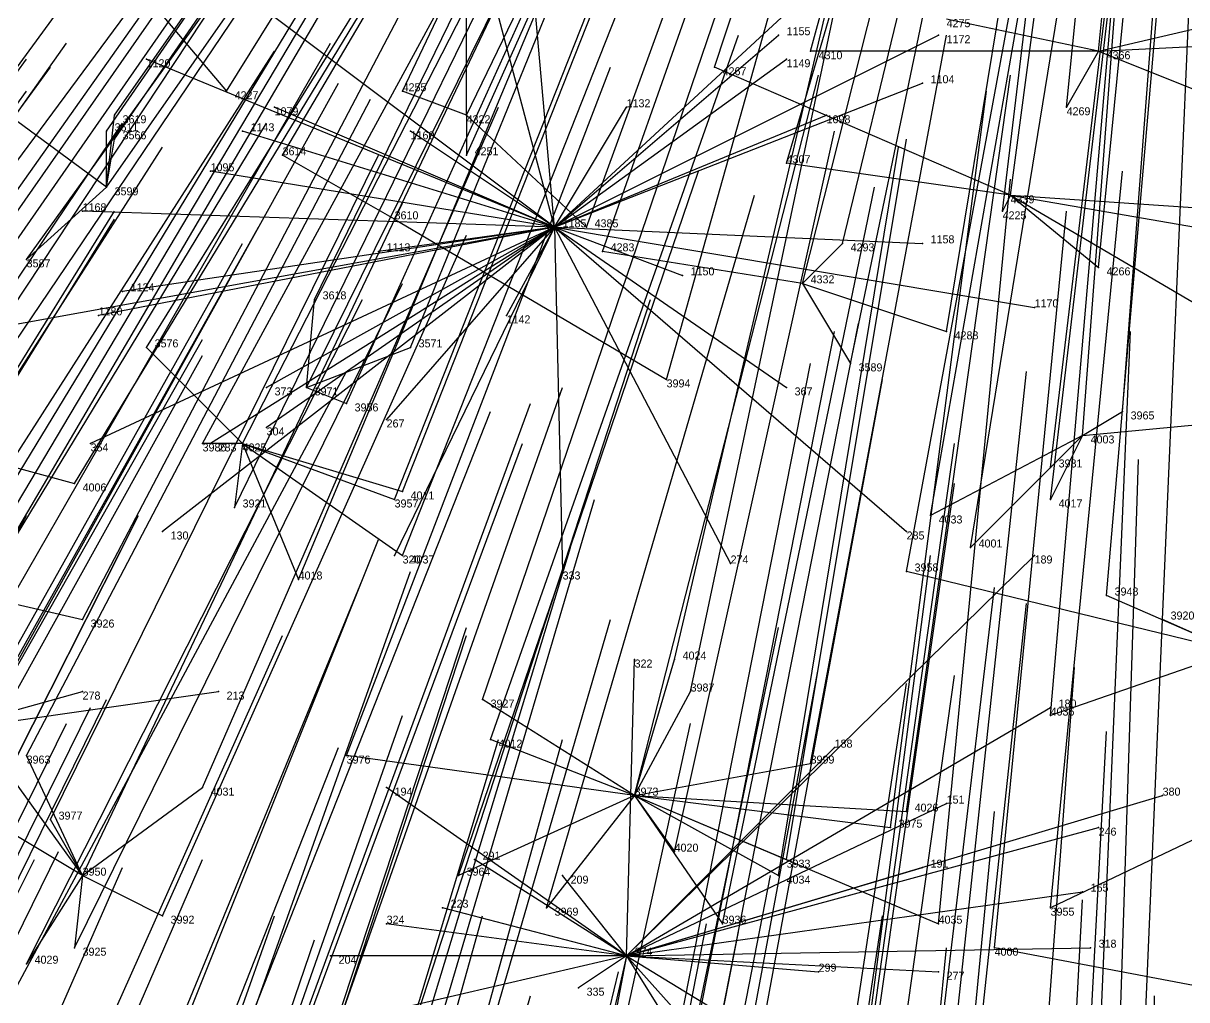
# Model space of a CAD drawing. Extents: x -0.5 to 0.59, y -0.5 to 0.58.
# Drawn here: x -0.1534 to -0.008, y -0.3255 to -0.2035 of the extents above; entities that cross this region are included whole.
import ezdxf

# ---------------------------------------------------------------- set-up
doc = ezdxf.new("R2010")
doc.units = 0
for name, color, linetype in [('Facilities', 3, 'CONTINUOUS'), ('Facilities_lines', 3, 'CONTINUOUS'), ('Normals', 1, 'CONTINUOUS'), ('Source_points', 5, 'CONTINUOUS'), ('Text', 3, 'CONTINUOUS')]:
    doc.layers.add(name, color=color, linetype=linetype)

msp = doc.modelspace()

# ---------------------------------------------------------------- linework, layer by layer
at = {"layer": 'Facilities', "color": 3}
for p in [(-0.019, -0.207, -0.521), (-0.098, -0.215, -0.592), (-0.143, -0.224, -0.665), (-0.03, -0.225, -0.568), (-0.107, -0.228, -0.629), (-0.087, -0.229, -1.25), (-0.056, -0.236, -0.605), (-0.118, -0.249, -0.689), (-0.021, -0.255, -0.64), (-0.126, -0.256, -0.715), (-0.077, -0.3, -0.774), (-0.146, -0.31, -0.856), (-0.078, -0.32, -1.25)]:
    msp.add_point(p, dxfattribs=at)
at = {"layer": 'Facilities_lines', "color": 3}
for p, q in [((-0.087, -0.229, -1.25), (-0.1, -0.18, -1.25)), ((-0.087, -0.229, -1.25), (-0.034, -0.18, -1.25)), ((-0.087, -0.229, -1.25), (-0.139, -0.19, -1.25)), ((-0.087, -0.229, -1.25), (-0.09, -0.195, -1.25)), ((-0.139, -0.199, -0.607), (-0.128, -0.212, -0.62)), ((-0.098, -0.215, -0.592), (-0.098, -0.201, -0.559)), ((-0.098, -0.215, -0.592), (-0.098, -0.201, -0.558)), ((-0.019, -0.207, -0.521), (-0.038, -0.203, -0.518)), ((-0.019, -0.207, -0.521), (-0.002, -0.203, -0.507)), ((-0.087, -0.229, -1.25), (-0.059, -0.205, -1.25)), ((-0.087, -0.229, -1.25), (-0.039, -0.205, -1.25)), ((-0.019, -0.207, -0.521), (0.001, -0.206, -0.515)), ((-0.019, -0.207, -0.521), (-0.055, -0.207, -0.537)), ((-0.019, -0.207, -0.521), (-0.023, -0.214, -0.539)), ((-0.019, -0.207, -0.521), (0.006, -0.217, -0.542)), ((-0.087, -0.229, -1.25), (-0.138, -0.208, -1.25)), ((-0.087, -0.229, -1.25), (-0.058, -0.208, -1.25)), ((-0.03, -0.225, -0.568), (-0.067, -0.209, -0.549)), ((-0.143, -0.224, -0.665), (-0.162, -0.21, -0.663)), ((-0.098, -0.215, -0.592), (-0.106, -0.212, -0.592)), ((-0.087, -0.229, -1.25), (-0.041, -0.211, -1.25)), ((-0.143, -0.224, -0.665), (-0.142, -0.215, -0.644)), ((-0.087, -0.229, -1.25), (-0.122, -0.214, -1.25)), ((-0.098, -0.215, -0.592), (-0.098, -0.22, -0.602)), ((-0.098, -0.215, -0.592), (-0.083, -0.229, -0.608)), ((-0.087, -0.229, -1.25), (-0.078, -0.214, -1.25)), ((-0.087, -0.229, -1.25), (-0.053, -0.215, -1.25)), ((-0.143, -0.224, -0.665), (-0.143, -0.217, -0.649)), ((-0.143, -0.224, -0.665), (-0.142, -0.218, -0.65)), ((-0.087, -0.229, -1.25), (-0.126, -0.217, -1.25)), ((-0.087, -0.229, -1.25), (-0.105, -0.217, -1.25)), ((-0.107, -0.228, -0.629), (-0.121, -0.22, -0.627)), ((-0.03, -0.225, -0.568), (-0.058, -0.221, -0.571)), ((-0.087, -0.229, -1.25), (-0.13, -0.222, -1.25)), ((-0.143, -0.224, -0.665), (-0.153, -0.233, -0.698)), ((-0.03, -0.225, -0.568), (-0.031, -0.227, -0.573)), ((-0.03, -0.225, -0.568), (-0.001, -0.242, -0.605)), ((-0.03, -0.225, -0.568), (0, -0.227, -0.567)), ((-0.03, -0.225, -0.568), (-0.019, -0.234, -0.588)), ((-0.03, -0.225, -0.568), (-0.001, -0.23, -0.575)), ((-0.087, -0.229, -1.25), (-0.146, -0.227, -1.25)), ((-0.107, -0.228, -0.629), (-0.073, -0.248, -0.647)), ((-0.087, -0.229, -1.25), (-0.159, -0.242, -1.25)), ((-0.087, -0.229, -1.25), (-0.145, -0.256, -1.25)), ((-0.087, -0.229, -1.25), (-0.144, -0.24, -1.25)), ((-0.087, -0.229, -1.25), (-0.141, -0.237, -1.25)), ((-0.087, -0.229, -1.25), (-0.136, -0.267, -1.25)), ((-0.087, -0.229, -1.25), (-0.13, -0.256, -1.25)), ((-0.087, -0.229, -1.25), (-0.123, -0.254, -1.25)), ((-0.087, -0.229, -1.25), (-0.123, -0.249, -1.25)), ((-0.087, -0.229, -1.25), (-0.109, -0.232, -1.25)), ((-0.087, -0.229, -1.25), (-0.108, -0.253, -1.25)), ((-0.087, -0.229, -1.25), (-0.107, -0.27, -1.25)), ((-0.087, -0.229, -1.25), (-0.093, -0.24, -1.25)), ((-0.087, -0.229, -1.25), (-0.065, -0.271, -1.25)), ((-0.087, -0.229, -1.25), (-0.043, -0.267, -1.25)), ((-0.087, -0.229, -1.25), (-0.086, -0.272, -1.25)), ((-0.087, -0.229, -1.25), (-0.058, -0.249, -1.25)), ((-0.087, -0.229, -1.25), (-0.071, -0.235, -1.25)), ((-0.087, -0.229, -1.25), (-0.041, -0.231, -1.25)), ((-0.087, -0.229, -1.25), (-0.027, -0.239, -1.25)), ((-0.056, -0.236, -0.605), (-0.051, -0.231, -0.591)), ((-0.056, -0.236, -0.605), (-0.081, -0.232, -0.614)), ((-0.056, -0.236, -0.605), (-0.05, -0.246, -0.628)), ((-0.056, -0.236, -0.605), (-0.038, -0.242, -0.614)), ((-0.118, -0.249, -0.689), (-0.117, -0.238, -0.662)), ((-0.126, -0.256, -0.715), (-0.138, -0.244, -0.7)), ((-0.118, -0.249, -0.689), (-0.105, -0.244, -0.663)), ((-0.118, -0.249, -0.689), (-0.113, -0.251, -0.689)), ((-0.021, -0.255, -0.64), (0.011, -0.252, -0.63)), ((-0.021, -0.255, -0.64), (-0.016, -0.252, -0.631)), ((-0.173, -0.254, -0.768), (-0.147, -0.261, -0.749)), ((-0.021, -0.255, -0.64), (-0.04, -0.265, -0.671)), ((-0.021, -0.255, -0.64), (-0.035, -0.269, -0.677)), ((-0.021, -0.255, -0.64), (-0.025, -0.259, -0.65)), ((-0.021, -0.255, -0.64), (-0.025, -0.263, -0.66)), ((-0.126, -0.256, -0.715), (-0.131, -0.256, -0.72)), ((-0.126, -0.256, -0.715), (-0.127, -0.264, -0.731)), ((-0.126, -0.256, -0.715), (-0.107, -0.263, -0.71)), ((-0.126, -0.256, -0.715), (-0.106, -0.262, -0.707)), ((-0.126, -0.256, -0.715), (-0.119, -0.273, -0.744)), ((-0.126, -0.256, -0.715), (-0.106, -0.27, -0.726)), ((-0.078, -0.32, -1.25), (-0.027, -0.27, -1.25)), ((-0.002, -0.282, -0.706), (-0.043, -0.272, -0.687)), ((-0.159, -0.275, -0.793), (-0.146, -0.278, -0.785)), ((-0.002, -0.282, -0.706), (-0.018, -0.275, -0.688)), ((-0.002, -0.282, -0.706), (-0.011, -0.278, -0.695)), ((-0.002, -0.282, -0.706), (-0.025, -0.29, -0.727)), ((-0.078, -0.32, -1.25), (-0.077, -0.283, -1.25)), ((-0.077, -0.3, -0.774), (-0.072, -0.283, -0.729)), ((-0.164, -0.292, -1.25), (-0.129, -0.287, -1.25)), ((-0.164, -0.292, -1.25), (-0.146, -0.287, -1.25)), ((-0.077, -0.3, -0.774), (-0.07, -0.287, -0.739)), ((-0.077, -0.3, -0.774), (-0.096, -0.288, -0.759)), ((-0.078, -0.32, -1.25), (-0.025, -0.289, -1.25)), ((-0.146, -0.31, -0.856), (-0.159, -0.292, -0.83)), ((-0.077, -0.3, -0.774), (-0.095, -0.293, -0.77)), ((-0.146, -0.31, -0.856), (-0.171, -0.295, -0.853)), ((-0.146, -0.31, -0.856), (-0.153, -0.295, -0.832)), ((-0.077, -0.3, -0.774), (-0.113, -0.295, -0.791)), ((-0.078, -0.32, -1.25), (-0.052, -0.294, -1.25)), ((-0.077, -0.3, -0.774), (-0.055, -0.296, -0.752)), ((-0.146, -0.31, -0.856), (-0.131, -0.299, -0.816)), ((-0.078, -0.32, -1.25), (-0.108, -0.299, -1.25)), ((-0.077, -0.3, -0.774), (-0.099, -0.31, -0.813)), ((-0.077, -0.3, -0.774), (-0.088, -0.314, -0.815)), ((-0.078, -0.32, -1.25), (-0.011, -0.3, -1.25)), ((-0.078, -0.32, -1.25), (-0.038, -0.301, -1.25)), ((-0.077, -0.3, -0.774), (-0.058, -0.308, -0.785)), ((-0.077, -0.3, -0.774), (-0.066, -0.316, -0.807)), ((-0.077, -0.3, -0.774), (-0.045, -0.304, -0.767)), ((-0.077, -0.3, -0.774), (-0.072, -0.307, -0.789)), ((-0.077, -0.3, -0.774), (-0.043, -0.302, -0.762)), ((-0.077, -0.3, -0.774), (-0.059, -0.31, -0.79)), ((-0.077, -0.3, -0.774), (-0.039, -0.316, -0.795)), ((-0.146, -0.31, -0.856), (-0.15, -0.303, -0.845)), ((-0.078, -0.32, -1.25), (-0.019, -0.304, -1.25)), ((-0.004, -0.304, -0.76), (-0.025, -0.314, -0.788)), ((-0.078, -0.32, -1.25), (-0.097, -0.308, -1.25)), ((-0.078, -0.32, -1.25), (-0.041, -0.309, -1.25)), ((-0.146, -0.31, -0.856), (-0.153, -0.321, -0.888)), ((-0.146, -0.31, -0.856), (-0.147, -0.319, -0.879)), ((-0.146, -0.31, -0.856), (-0.136, -0.315, -0.858)), ((-0.078, -0.32, -1.25), (-0.086, -0.31, -1.25)), ((-0.078, -0.32, -1.25), (-0.021, -0.312, -1.25)), ((-0.078, -0.32, -1.25), (-0.101, -0.314, -1.25)), ((-0.078, -0.32, -1.25), (-0.108, -0.316, -1.25)), ((-0.078, -0.32, -1.25), (-0.02, -0.319, -1.25)), ((0.01, -0.327, -0.818), (-0.032, -0.319, -0.802)), ((-0.078, -0.32, -1.25), (-0.134, -0.333, -1.25)), ((-0.078, -0.32, -1.25), (-0.115, -0.32, -1.25)), ((-0.078, -0.32, -1.25), (-0.085, -0.356, -1.25)), ((-0.078, -0.32, -1.25), (-0.084, -0.324, -1.25)), ((-0.078, -0.32, -1.25), (-0.081, -0.333, -1.25)), ((-0.078, -0.32, -1.25), (-0.053, -0.348, -1.25)), ((-0.078, -0.32, -1.25), (-0.039, -0.322, -1.25)), ((-0.078, -0.32, -1.25), (-0.054, -0.322, -1.25)), ((-0.078, -0.32, -1.25), (-0.042, -0.342, -1.25)), ((-0.078, -0.32, -1.25), (-0.058, -0.352, -1.25))]:
    msp.add_line(p, q, dxfattribs=at)
at = {"layer": 'Normals', "color": 1}
for p, q in [((-0.019, -0.207, -0.521), (-0.01, -0.115, -0.558)), ((-0.055, -0.207, -0.537), (-0.031, -0.118, -0.573)), ((-0.067, -0.209, -0.549), (-0.038, -0.121, -0.586)), ((-0.023, -0.214, -0.539), (-0.014, -0.122, -0.577)), ((-0.106, -0.212, -0.592), (-0.066, -0.128, -0.63)), ((-0.098, -0.215, -0.592), (-0.058, -0.132, -0.63)), ((-0.058, -0.221, -0.571), (-0.032, -0.132, -0.607)), ((-0.128, -0.212, -0.62), (-0.079, -0.133, -0.656)), ((-0.098, -0.22, -0.602), (-0.06, -0.135, -0.639)), ((-0.031, -0.227, -0.573), (-0.02, -0.135, -0.611)), ((-0.03, -0.225, -0.568), (-0.018, -0.134, -0.606)), ((-0.142, -0.215, -0.644), (-0.089, -0.139, -0.681)), ((-0.143, -0.217, -0.649), (-0.09, -0.14, -0.685)), ((-0.142, -0.218, -0.65), (-0.089, -0.141, -0.686)), ((-0.121, -0.22, -0.627), (-0.074, -0.14, -0.665)), ((-0.083, -0.229, -0.608), (-0.051, -0.141, -0.645)), ((-0.051, -0.231, -0.591), (-0.029, -0.14, -0.628)), ((-0.019, -0.234, -0.588), (-0.01, -0.142, -0.625)), ((-0.107, -0.228, -0.629), (-0.067, -0.144, -0.666)), ((-0.081, -0.232, -0.614), (-0.05, -0.144, -0.651)), ((-0.056, -0.236, -0.605), (-0.033, -0.145, -0.642)), ((-0.143, -0.224, -0.665), (-0.09, -0.148, -0.701)), ((-0.038, -0.242, -0.614), (-0.023, -0.151, -0.651)), ((-0.117, -0.238, -0.662), (-0.076, -0.154, -0.7)), ((-0.05, -0.246, -0.628), (-0.031, -0.155, -0.665)), ((-0.153, -0.233, -0.698), (-0.099, -0.158, -0.735)), ((-0.105, -0.244, -0.663), (-0.07, -0.158, -0.702)), ((-0.073, -0.248, -0.647), (-0.048, -0.159, -0.684)), ((-0.016, -0.252, -0.631), (-0.009, -0.16, -0.67)), ((-0.021, -0.255, -0.64), (-0.014, -0.163, -0.679)), ((-0.138, -0.244, -0.7), (-0.089, -0.165, -0.737)), ((-0.118, -0.249, -0.689), (-0.077, -0.166, -0.726)), ((-0.113, -0.251, -0.689), (-0.075, -0.167, -0.726)), ((-0.025, -0.259, -0.65), (-0.014, -0.167, -0.687)), ((-0.025, -0.263, -0.66), (-0.014, -0.17, -0.697)), ((-0.126, -0.256, -0.715), (-0.084, -0.174, -0.752)), ((-0.04, -0.265, -0.671), (-0.024, -0.174, -0.708)), ((-0.131, -0.256, -0.72), (-0.087, -0.175, -0.757)), ((-0.176, -0.25, -0.764), (-0.121, -0.176, -0.802)), ((-0.173, -0.251, -0.763), (-0.12, -0.176, -0.801)), ((-0.107, -0.263, -0.71), (-0.073, -0.177, -0.748)), ((-0.106, -0.262, -0.707), (-0.072, -0.176, -0.744)), ((-0.035, -0.269, -0.677), (-0.02, -0.177, -0.714)), ((-0.173, -0.254, -0.768), (-0.12, -0.178, -0.806)), ((-0.172, -0.256, -0.772), (-0.119, -0.18, -0.81)), ((-0.166, -0.256, -0.764), (-0.115, -0.179, -0.802)), ((-0.163, -0.256, -0.759), (-0.111, -0.179, -0.797)), ((-0.127, -0.264, -0.731), (-0.086, -0.18, -0.768)), ((-0.043, -0.272, -0.687), (-0.026, -0.18, -0.724)), ((-0.147, -0.261, -0.749), (-0.099, -0.182, -0.787)), ((-0.018, -0.275, -0.688), (-0.01, -0.182, -0.725)), ((-0.106, -0.27, -0.726), (-0.072, -0.184, -0.764)), ((-0.011, -0.278, -0.695), (-0.007, -0.185, -0.732)), ((-0.119, -0.273, -0.744), (-0.083, -0.187, -0.781)), ((-0.159, -0.268, -0.779), (-0.111, -0.189, -0.816)), ((-0.196, -0.266, -0.826), (-0.141, -0.191, -0.863)), ((-0.072, -0.283, -0.729), (-0.051, -0.193, -0.768)), ((-0.159, -0.275, -0.793), (-0.112, -0.195, -0.831)), ((-0.146, -0.278, -0.785), (-0.103, -0.196, -0.822)), ((-0.07, -0.287, -0.739), (-0.051, -0.197, -0.777)), ((-0.025, -0.29, -0.727), (-0.017, -0.197, -0.765)), ((-0.096, -0.288, -0.759), (-0.066, -0.2, -0.796)), ((-0.164, -0.28, -0.812), (-0.117, -0.201, -0.851)), ((-0.095, -0.293, -0.77), (-0.064, -0.205, -0.807)), ((-0.059, -0.205, -1.25), (-0.059, -0.205, -1.15)), ((-0.055, -0.296, -0.752), (-0.038, -0.205, -0.789)), ((-0.039, -0.205, -1.25), (-0.039, -0.205, -1.15)), ((-0.202, -0.282, -0.867), (-0.148, -0.206, -0.905)), ((-0.161, -0.286, -0.821), (-0.115, -0.206, -0.859)), ((-0.172, -0.285, -0.832), (-0.122, -0.207, -0.869)), ((-0.208, -0.283, -0.877), (-0.153, -0.208, -0.915)), ((-0.205, -0.284, -0.875), (-0.15, -0.209, -0.913)), ((-0.138, -0.208, -1.25), (-0.138, -0.208, -1.15)), ((-0.113, -0.295, -0.791), (-0.08, -0.209, -0.828)), ((-0.058, -0.208, -1.25), (-0.058, -0.208, -1.15)), ((-0.077, -0.3, -0.774), (-0.054, -0.21, -0.812)), ((-0.043, -0.302, -0.762), (-0.03, -0.21, -0.8)), ((-0.208, -0.287, -0.885), (-0.153, -0.212, -0.923)), ((-0.159, -0.292, -0.83), (-0.114, -0.211, -0.868)), ((-0.045, -0.304, -0.767), (-0.033, -0.212, -0.805)), ((-0.041, -0.211, -1.25), (-0.041, -0.211, -1.15)), ((-0.153, -0.295, -0.832), (-0.11, -0.213, -0.87)), ((-0.131, -0.299, -0.816), (-0.094, -0.214, -0.854)), ((-0.122, -0.214, -1.25), (-0.122, -0.214, -1.15)), ((-0.078, -0.214, -1.25), (-0.078, -0.214, -1.15)), ((-0.053, -0.215, -1.25), (-0.053, -0.215, -1.15)), ((-0.193, -0.293, -0.876), (-0.141, -0.216, -0.914)), ((-0.171, -0.295, -0.853), (-0.123, -0.216, -0.89)), ((-0.126, -0.217, -1.25), (-0.126, -0.217, -1.15)), ((-0.105, -0.217, -1.25), (-0.105, -0.217, -1.15)), ((-0.072, -0.307, -0.789), (-0.052, -0.217, -0.827)), ((-0.058, -0.308, -0.785), (-0.043, -0.218, -0.823)), ((-0.186, -0.297, -0.876), (-0.136, -0.219, -0.913)), ((-0.059, -0.31, -0.79), (-0.044, -0.219, -0.828)), ((-0.15, -0.303, -0.845), (-0.109, -0.22, -0.882)), ((-0.13, -0.222, -1.25), (-0.13, -0.222, -1.15)), ((-0.099, -0.31, -0.813), (-0.069, -0.222, -0.85)), ((-0.025, -0.314, -0.788), (-0.016, -0.222, -0.826)), ((-0.039, -0.316, -0.795), (-0.03, -0.223, -0.832)), ((-0.088, -0.314, -0.815), (-0.062, -0.225, -0.852)), ((-0.066, -0.316, -0.807), (-0.047, -0.224, -0.843)), ((-0.146, -0.31, -0.856), (-0.106, -0.226, -0.892)), ((-0.191, -0.306, -0.903), (-0.142, -0.227, -0.94)), ((-0.191, -0.307, -0.903), (-0.142, -0.228, -0.94)), ((-0.146, -0.227, -1.25), (-0.146, -0.227, -1.15)), ((-0.032, -0.319, -0.802), (-0.023, -0.227, -0.84)), ((-0.17, -0.311, -0.885), (-0.124, -0.229, -0.92)), ((-0.087, -0.229, -1.25), (-0.087, -0.229, -1.15)), ((-0.172, -0.313, -0.892), (-0.126, -0.231, -0.927)), ((-0.136, -0.315, -0.858), (-0.098, -0.23, -0.895)), ((-0.041, -0.231, -1.25), (-0.041, -0.231, -1.15)), ((-0.109, -0.232, -1.25), (-0.109, -0.232, -1.15)), ((-0.071, -0.235, -1.25), (-0.071, -0.235, -1.15)), ((-0.147, -0.319, -0.879), (-0.106, -0.236, -0.916)), ((-0.141, -0.237, -1.25), (-0.141, -0.237, -1.15)), ((-0.153, -0.321, -0.888), (-0.111, -0.238, -0.925)), ((-0.104, -0.327, -0.857), (-0.075, -0.238, -0.894)), ((-0.027, -0.239, -1.25), (-0.027, -0.239, -1.15)), ((-0.144, -0.24, -1.25), (-0.144, -0.24, -1.15)), ((-0.093, -0.24, -1.25), (-0.093, -0.24, -1.15)), ((-0.067, -0.332, -0.847), (-0.049, -0.241, -0.884)), ((-0.07, -0.333, -0.851), (-0.052, -0.242, -0.887)), ((-0.019, -0.335, -0.839), (-0.015, -0.242, -0.876)), ((-0.177, -0.324, -0.922), (-0.131, -0.243, -0.959)), ((-0.176, -0.326, -0.926), (-0.131, -0.245, -0.963)), ((-0.157, -0.329, -0.912), (-0.113, -0.247, -0.948)), ((-0.073, -0.337, -0.862), (-0.055, -0.246, -0.899)), ((-0.038, -0.34, -0.855), (-0.028, -0.247, -0.891)), ((-0.063, -0.34, -0.864), (-0.046, -0.248, -0.901)), ((-0.123, -0.249, -1.25), (-0.123, -0.249, -1.15)), ((-0.117, -0.337, -0.892), (-0.086, -0.249, -0.929)), ((-0.058, -0.249, -1.25), (-0.058, -0.249, -1.15)), ((-0.122, -0.338, -0.897), (-0.09, -0.251, -0.935)), ((-0.129, -0.338, -0.905), (-0.095, -0.252, -0.942)), ((-0.108, -0.253, -1.25), (-0.108, -0.253, -1.15)), ((-0.123, -0.254, -1.25), (-0.123, -0.254, -1.15)), ((-0.145, -0.256, -1.25), (-0.145, -0.256, -1.15)), ((-0.13, -0.256, -1.25), (-0.13, -0.256, -1.15)), ((-0.123, -0.342, -0.91), (-0.091, -0.256, -0.948)), ((-0.05, -0.348, -0.879), (-0.037, -0.256, -0.917)), ((-0.017, -0.35, -0.877), (-0.014, -0.258, -0.914)), ((-0.05, -0.352, -0.89), (-0.037, -0.261, -0.928)), ((-0.108, -0.351, -0.919), (-0.082, -0.263, -0.957)), ((-0.198, -0.346, -0.996), (-0.153, -0.265, -1.034)), ((-0.181, -0.348, -0.981), (-0.139, -0.265, -1.018)), ((-0.136, -0.267, -1.25), (-0.136, -0.267, -1.15)), ((-0.043, -0.267, -1.25), (-0.043, -0.267, -1.15)), ((-0.183, -0.352, -0.991), (-0.141, -0.269, -1.029)), ((-0.143, -0.353, -0.954), (-0.109, -0.268, -0.992)), ((-0.112, -0.358, -0.938), (-0.085, -0.269, -0.975)), ((-0.107, -0.27, -1.25), (-0.107, -0.27, -1.15)), ((-0.052, -0.362, -0.916), (-0.04, -0.27, -0.952)), ((-0.027, -0.27, -1.25), (-0.027, -0.27, -1.15)), ((-0.065, -0.271, -1.25), (-0.065, -0.271, -1.15)), ((-0.146, -0.358, -0.968), (-0.111, -0.273, -1.005)), ((-0.136, -0.359, -0.96), (-0.105, -0.272, -0.998)), ((-0.086, -0.272, -1.25), (-0.086, -0.272, -1.15)), ((-0.043, -0.366, -0.922), (-0.032, -0.274, -0.959)), ((-0.038, -0.369, -0.928), (-0.028, -0.276, -0.964)), ((-0.127, -0.367, -0.97), (-0.098, -0.279, -1.008)), ((-0.106, -0.367, -0.955), (-0.08, -0.278, -0.992)), ((-0.078, -0.37, -0.944), (-0.059, -0.279, -0.981)), ((-0.015, -0.371, -0.928), (-0.011, -0.278, -0.964)), ((-0.159, -0.365, -0.995), (-0.121, -0.28, -1.032)), ((-0.127, -0.368, -0.973), (-0.098, -0.28, -1.01)), ((-0.077, -0.283, -1.25), (-0.077, -0.283, -1.15)), ((-0.071, -0.375, -0.954), (-0.054, -0.284, -0.992)), ((-0.05, -0.377, -0.951), (-0.037, -0.285, -0.988)), ((-0.029, -0.377, -0.945), (-0.022, -0.284, -0.982)), ((-0.057, -0.378, -0.955), (-0.043, -0.286, -0.992)), ((-0.146, -0.287, -1.25), (-0.146, -0.287, -1.15)), ((-0.129, -0.287, -1.25), (-0.129, -0.287, -1.15)), ((-0.186, -0.372, -1.039), (-0.145, -0.289, -1.076)), ((-0.184, -0.371, -1.036), (-0.143, -0.288, -1.074)), ((-0.025, -0.289, -1.25), (-0.025, -0.289, -1.15)), ((-0.137, -0.378, -1.004), (-0.106, -0.29, -1.042)), ((-0.189, -0.374, -1.048), (-0.148, -0.291, -1.086)), ((-0.09, -0.382, -0.98), (-0.07, -0.291, -1.017)), ((-0.023, -0.385, -0.963), (-0.018, -0.292, -1)), ((-0.121, -0.382, -1.001), (-0.094, -0.293, -1.039)), ((-0.111, -0.383, -0.996), (-0.086, -0.293, -1.033)), ((-0.148, -0.38, -1.019), (-0.114, -0.294, -1.056)), ((-0.052, -0.294, -1.25), (-0.052, -0.294, -1.15)), ((-0.108, -0.299, -1.25), (-0.108, -0.299, -1.15)), ((-0.038, -0.301, -1.25), (-0.038, -0.301, -1.15)), ((-0.011, -0.3, -1.25), (-0.011, -0.3, -1.15)), ((-0.041, -0.395, -0.992), (-0.032, -0.302, -1.029)), ((-0.019, -0.304, -1.25), (-0.019, -0.304, -1.15)), ((-0.194, -0.391, -1.09), (-0.152, -0.308, -1.128)), ((-0.19, -0.39, -1.084), (-0.149, -0.307, -1.122)), ((-0.168, -0.393, -1.068), (-0.131, -0.308, -1.106)), ((-0.097, -0.308, -1.25), (-0.097, -0.308, -1.15)), ((-0.178, -0.393, -1.079), (-0.141, -0.309, -1.117)), ((-0.041, -0.309, -1.25), (-0.041, -0.309, -1.15)), ((-0.086, -0.31, -1.25), (-0.086, -0.31, -1.15)), ((-0.078, -0.402, -1.023), (-0.06, -0.31, -1.06)), ((-0.021, -0.312, -1.25), (-0.021, -0.312, -1.15)), ((-0.101, -0.314, -1.25), (-0.101, -0.314, -1.15)), ((-0.026, -0.406, -1.016), (-0.021, -0.313, -1.053)), ((-0.153, -0.402, -1.076), (-0.122, -0.315, -1.113)), ((-0.121, -0.404, -1.055), (-0.096, -0.315, -1.092)), ((-0.06, -0.407, -1.028), (-0.046, -0.315, -1.065)), ((-0.108, -0.316, -1.25), (-0.108, -0.316, -1.15)), ((-0.086, -0.407, -1.04), (-0.068, -0.316, -1.077)), ((-0.082, -0.408, -1.041), (-0.064, -0.317, -1.078)), ((-0.147, -0.406, -1.078), (-0.117, -0.318, -1.115)), ((-0.047, -0.411, -1.034), (-0.038, -0.319, -1.071)), ((-0.02, -0.319, -1.25), (-0.02, -0.319, -1.15)), ((-0.115, -0.32, -1.25), (-0.115, -0.32, -1.15)), ((-0.078, -0.32, -1.25), (-0.078, -0.32, -1.15)), ((-0.101, -0.412, -1.06), (-0.079, -0.322, -1.098)), ((-0.054, -0.322, -1.25), (-0.054, -0.322, -1.15)), ((-0.039, -0.322, -1.25), (-0.039, -0.322, -1.15)), ((-0.084, -0.324, -1.25), (-0.084, -0.324, -1.15)), ((-0.116, -0.414, -1.074), (-0.09, -0.325, -1.111)), ((-0.013, -0.418, -1.045), (-0.012, -0.325, -1.083))]:
    msp.add_line(p, q, dxfattribs=at)
at = {"layer": 'Source_points', "color": 5}
for p in [(-0.059, -0.205, -1.25), (-0.039, -0.205, -1.25), (-0.055, -0.207, -0.537), (-0.138, -0.208, -1.25), (-0.067, -0.209, -0.549), (-0.058, -0.208, -1.25), (-0.128, -0.212, -0.62), (-0.106, -0.212, -0.592), (-0.041, -0.211, -1.25), (-0.142, -0.215, -0.644), (-0.122, -0.214, -1.25), (-0.078, -0.214, -1.25), (-0.053, -0.215, -1.25), (-0.023, -0.214, -0.539), (-0.143, -0.217, -0.649), (-0.142, -0.218, -0.65), (-0.126, -0.217, -1.25), (-0.105, -0.217, -1.25), (-0.121, -0.22, -0.627), (-0.098, -0.22, -0.602), (-0.058, -0.221, -0.571), (-0.13, -0.222, -1.25), (-0.146, -0.227, -1.25), (-0.031, -0.227, -0.573), (-0.083, -0.229, -0.608), (-0.051, -0.231, -0.591), (-0.041, -0.231, -1.25), (-0.109, -0.232, -1.25), (-0.081, -0.232, -0.614), (-0.153, -0.233, -0.698), (-0.019, -0.234, -0.588), (-0.071, -0.235, -1.25), (-0.141, -0.237, -1.25), (-0.117, -0.238, -0.662), (-0.027, -0.239, -1.25), (-0.144, -0.24, -1.25), (-0.093, -0.24, -1.25), (-0.038, -0.242, -0.614), (-0.138, -0.244, -0.7), (-0.105, -0.244, -0.663), (-0.05, -0.246, -0.628), (-0.073, -0.248, -0.647), (-0.123, -0.249, -1.25), (-0.058, -0.249, -1.25), (-0.113, -0.251, -0.689), (-0.108, -0.253, -1.25), (-0.016, -0.252, -0.631), (-0.123, -0.254, -1.25), (-0.145, -0.256, -1.25), (-0.131, -0.256, -0.72), (-0.13, -0.256, -1.25), (-0.025, -0.259, -0.65), (-0.147, -0.261, -0.749), (-0.107, -0.263, -0.71), (-0.106, -0.262, -0.707), (-0.025, -0.263, -0.66), (-0.127, -0.264, -0.731), (-0.04, -0.265, -0.671), (-0.136, -0.267, -1.25), (-0.043, -0.267, -1.25), (-0.035, -0.269, -0.677), (-0.107, -0.27, -1.25), (-0.106, -0.27, -0.726), (-0.027, -0.27, -1.25), (-0.065, -0.271, -1.25), (-0.119, -0.273, -0.744), (-0.086, -0.272, -1.25), (-0.043, -0.272, -0.687), (-0.018, -0.275, -0.688), (-0.146, -0.278, -0.785), (-0.011, -0.278, -0.695), (-0.077, -0.283, -1.25), (-0.072, -0.283, -0.729), (-0.146, -0.287, -1.25), (-0.129, -0.287, -1.25), (-0.07, -0.287, -0.739), (-0.096, -0.288, -0.759), (-0.025, -0.289, -1.25), (-0.025, -0.29, -0.727), (-0.095, -0.293, -0.77), (-0.153, -0.295, -0.832), (-0.113, -0.295, -0.791), (-0.052, -0.294, -1.25), (-0.055, -0.296, -0.752), (-0.131, -0.299, -0.816), (-0.108, -0.299, -1.25), (-0.038, -0.301, -1.25), (-0.011, -0.3, -1.25), (-0.043, -0.302, -0.762), (-0.15, -0.303, -0.845), (-0.045, -0.304, -0.767), (-0.019, -0.304, -1.25), (-0.097, -0.308, -1.25), (-0.072, -0.307, -0.789), (-0.058, -0.308, -0.785), (-0.041, -0.309, -1.25), (-0.099, -0.31, -0.813), (-0.086, -0.31, -1.25), (-0.059, -0.31, -0.79), (-0.021, -0.312, -1.25), (-0.101, -0.314, -1.25), (-0.088, -0.314, -0.815), (-0.025, -0.314, -0.788), (-0.136, -0.315, -0.858), (-0.108, -0.316, -1.25), (-0.066, -0.316, -0.807), (-0.039, -0.316, -0.795), (-0.147, -0.319, -0.879), (-0.032, -0.319, -0.802), (-0.02, -0.319, -1.25), (-0.153, -0.321, -0.888), (-0.115, -0.32, -1.25), (-0.054, -0.322, -1.25), (-0.039, -0.322, -1.25), (-0.084, -0.324, -1.25)]:
    msp.add_point(p, dxfattribs=at)

# ---------------------------------------------------------------- texts
at = {"layer": 'Text', "color": 3}
for s, p in [('4275', (-0.038, -0.204, -0.518)), ('1155', (-0.058, -0.205, -1.25)), ('1172', (-0.038, -0.206, -1.25)), ('4310', (-0.054, -0.208, -0.537)), ('4366', (-0.018, -0.208, -0.521)), ('1120', (-0.138, -0.209, -1.25)), ('4267', (-0.066, -0.21, -0.549)), ('1149', (-0.058, -0.209, -1.25)), ('1104', (-0.04, -0.211, -1.25)), ('4227', (-0.127, -0.213, -0.62)), ('4255', (-0.106, -0.212, -0.592)), ('1132', (-0.078, -0.214, -1.25)), ('3619', (-0.141, -0.216, -0.644)), ('1079', (-0.122, -0.215, -1.25)), ('4322', (-0.098, -0.216, -0.592)), ('1098', (-0.053, -0.216, -1.25)), ('4269', (-0.023, -0.215, -0.539)), ('3611', (-0.142, -0.217, -0.649)), ('1143', (-0.125, -0.217, -1.25)), ('3566', (-0.141, -0.218, -0.65)), ('1160', (-0.105, -0.218, -1.25)), ('3614', (-0.121, -0.22, -0.627)), ('4251', (-0.097, -0.22, -0.602)), ('1095', (-0.13, -0.222, -1.25)), ('4307', (-0.058, -0.221, -0.571)), ('3599', (-0.142, -0.225, -0.665)), ('4339', (-0.03, -0.226, -0.568)), ('1168', (-0.146, -0.227, -1.25)), ('3610', (-0.107, -0.228, -0.629)), ('1185', (-0.086, -0.229, -1.25)), ('4385', (-0.082, -0.229, -0.608)), ('4225', (-0.031, -0.228, -0.573)), ('1113', (-0.108, -0.232, -1.25)), ('4283', (-0.08, -0.232, -0.614)), ('4293', (-0.05, -0.232, -0.591)), ('1158', (-0.04, -0.231, -1.25)), ('3587', (-0.153, -0.234, -0.698)), ('1150', (-0.07, -0.235, -1.25)), ('4266', (-0.018, -0.235, -0.588)), ('4332', (-0.055, -0.236, -0.605)), ('1124', (-0.14, -0.237, -1.25)), ('3618', (-0.116, -0.238, -0.662)), ('1170', (-0.027, -0.239, -1.25)), ('1180', (-0.144, -0.24, -1.25)), ('1142', (-0.093, -0.241, -1.25)), ('4288', (-0.037, -0.243, -0.614)), ('3576', (-0.137, -0.244, -0.7)), ('3571', (-0.104, -0.244, -0.663)), ('3589', (-0.049, -0.247, -0.628)), ('3994', (-0.073, -0.249, -0.647)), ('373', (-0.122, -0.25, -1.25)), ('3971', (-0.117, -0.25, -0.689)), ('367', (-0.057, -0.25, -1.25)), ('3956', (-0.112, -0.252, -0.689)), ('267', (-0.108, -0.254, -1.25)), ('3965', (-0.015, -0.253, -0.631)), ('304', (-0.123, -0.255, -1.25)), ('4003', (-0.02, -0.256, -0.64)), ('354', (-0.145, -0.257, -1.25)), ('3986', (-0.131, -0.257, -0.72)), ('283', (-0.129, -0.257, -1.25)), ('4025', (-0.126, -0.257, -0.715)), ('3981', (-0.024, -0.259, -0.65)), ('4006', (-0.146, -0.262, -0.749)), ('3921', (-0.126, -0.264, -0.731)), ('3957', (-0.107, -0.264, -0.71)), ('4011', (-0.105, -0.263, -0.707)), ('4017', (-0.024, -0.264, -0.66)), ('4033', (-0.039, -0.266, -0.671)), ('130', (-0.135, -0.268, -1.25)), ('285', (-0.043, -0.268, -1.25)), ('4001', (-0.034, -0.269, -0.677)), ('320', (-0.106, -0.271, -1.25)), ('4037', (-0.105, -0.271, -0.726)), ('274', (-0.065, -0.271, -1.25)), ('189', (-0.027, -0.271, -1.25)), ('3958', (-0.042, -0.272, -0.687)), ('4018', (-0.119, -0.273, -0.744)), ('333', (-0.086, -0.273, -1.25)), ('3948', (-0.017, -0.275, -0.688)), ('3920', (-0.01, -0.278, -0.695)), ('3926', (-0.145, -0.279, -0.785)), ('4024', (-0.071, -0.283, -0.729)), ('322', (-0.077, -0.284, -1.25)), ('3987', (-0.07, -0.287, -0.739)), ('278', (-0.146, -0.288, -1.25)), ('213', (-0.128, -0.288, -1.25)), ('3927', (-0.095, -0.289, -0.759)), ('4036', (-0.025, -0.29, -0.727)), ('180', (-0.024, -0.289, -1.25)), ('4012', (-0.094, -0.294, -0.77)), ('188', (-0.052, -0.294, -1.25)), ('3963', (-0.153, -0.296, -0.832)), ('3976', (-0.113, -0.296, -0.791)), ('3999', (-0.055, -0.296, -0.752)), ('4031', (-0.13, -0.3, -0.816)), ('194', (-0.107, -0.3, -1.25)), ('3973', (-0.077, -0.3, -0.774)), ('380', (-0.011, -0.3, -1.25)), ('4026', (-0.042, -0.302, -0.762)), ('151', (-0.038, -0.301, -1.25)), ('3977', (-0.149, -0.303, -0.845)), ('3975', (-0.044, -0.304, -0.767)), ('246', (-0.019, -0.305, -1.25)), ('4020', (-0.072, -0.307, -0.789)), ('291', (-0.096, -0.308, -1.25)), ('3933', (-0.058, -0.309, -0.785)), ('191', (-0.04, -0.309, -1.25)), ('3950', (-0.146, -0.31, -0.856)), ('3964', (-0.098, -0.31, -0.813)), ('209', (-0.085, -0.311, -1.25)), ('4034', (-0.058, -0.311, -0.79)), ('165', (-0.02, -0.312, -1.25)), ('223', (-0.1, -0.314, -1.25)), ('3969', (-0.087, -0.315, -0.815)), ('3955', (-0.025, -0.315, -0.788)), ('3992', (-0.135, -0.316, -0.858)), ('324', (-0.108, -0.316, -1.25)), ('3936', (-0.066, -0.316, -0.807)), ('4035', (-0.039, -0.316, -0.795)), ('318', (-0.019, -0.319, -1.25)), ('3925', (-0.146, -0.32, -0.879)), ('374', (-0.077, -0.32, -1.25)), ('4000', (-0.032, -0.32, -0.802)), ('4029', (-0.152, -0.321, -0.888)), ('204', (-0.114, -0.321, -1.25)), ('299', (-0.054, -0.322, -1.25)), ('277', (-0.038, -0.323, -1.25)), ('335', (-0.083, -0.325, -1.25))]:
    msp.add_text(s, height=0.001, dxfattribs=at).set_placement(p)

doc.saveas('drawing.dxf')
